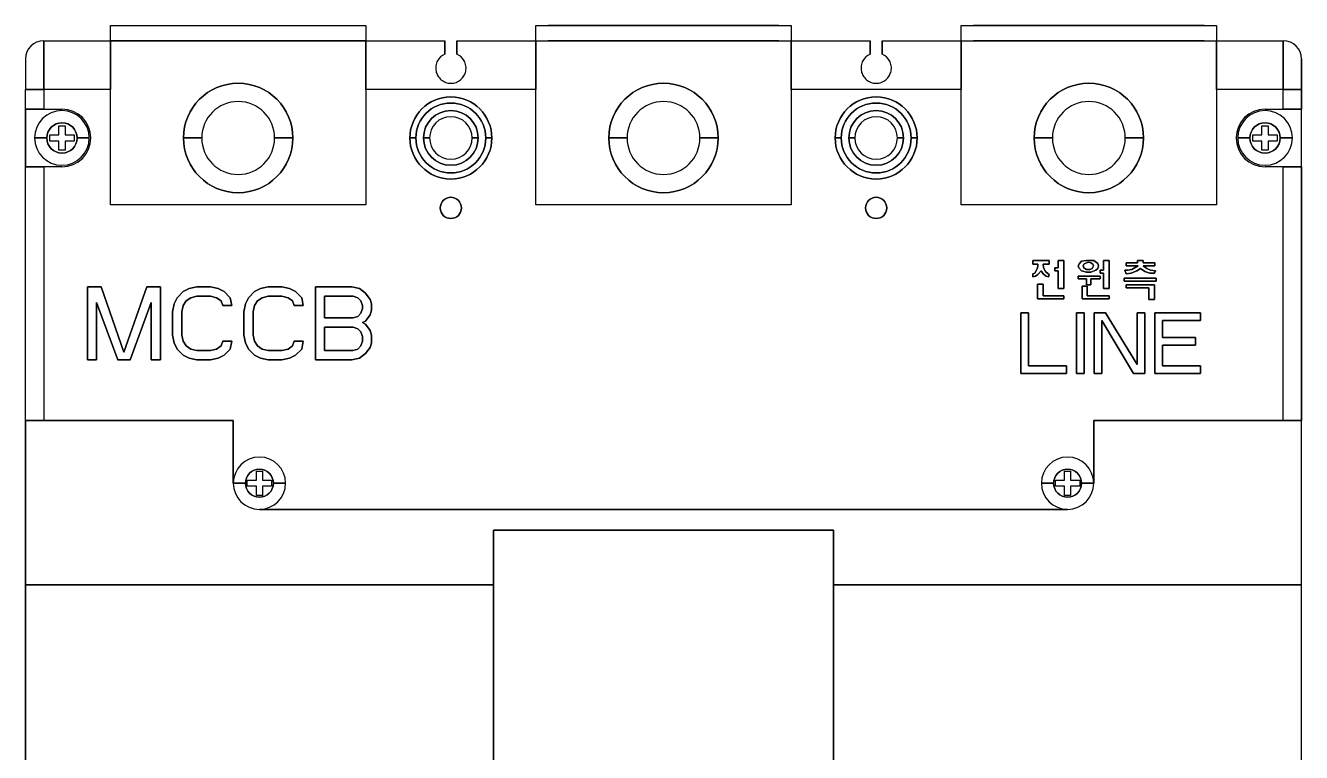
# Model space of a CAD drawing. Header units: inches. Extents: x 0 to 210, y 0 to 280.
# Drawn here: x 0 to 210, y 160.4 to 280 of the extents above; entities that cross this region are included whole.
import ezdxf

# ---------------------------------------------------------------- set-up
doc = ezdxf.new("R2010")
doc.units = ezdxf.units.IN

# ---------------------------------------------------------------- blocks, each defined once
blk = doc.blocks.new('ABS(N)803')
for p, q in [((145097.33, 41040.16), (145097.33, 41042.66)), ((145097.33, 41042.66), (145099.33, 41042.66)), ((145097.33, 41042.66), (145099.33, 41042.66)), ((145097.33, 41040.16), (145097.33, 41042.66)), ((145099.33, 41042.66), (145137.33, 41042.66)), ((145099.33, 41042.66), (145137.33, 41042.66)), ((145137.33, 41042.66), (145139.33, 41042.66)), ((145137.33, 41042.66), (145139.33, 41042.66)), ((145139.33, 41042.66), (145139.33, 41040.16)), ((145139.33, 41042.66), (145139.33, 41040.16)), ((145167.33, 41042.66), (145169.33, 41042.66)), ((145167.33, 41040.16), (145167.33, 41042.66)), ((145167.33, 41042.66), (145169.33, 41042.66)), ((145167.33, 41040.16), (145167.33, 41042.66)), ((145169.33, 41042.66), (145207.33, 41042.66)), ((145207.33, 41042.66), (145169.33, 41042.66)), ((145207.33, 41042.66), (145209.33, 41042.66)), ((145207.33, 41042.66), (145209.33, 41042.66)), ((145209.33, 41042.66), (145209.33, 41040.16)), ((145209.33, 41042.66), (145209.33, 41040.16)), ((145237.33, 41042.66), (145239.33, 41042.66)), ((145237.33, 41040.16), (145237.33, 41042.66)), ((145237.33, 41042.66), (145239.33, 41042.66)), ((145237.33, 41040.16), (145237.33, 41042.66)), ((145239.33, 41042.66), (145277.33, 41042.66)), ((145277.33, 41042.66), (145239.33, 41042.66)), ((145277.33, 41042.66), (145279.33, 41042.66)), ((145277.33, 41042.66), (145279.33, 41042.66)), ((145279.33, 41042.66), (145279.33, 41040.16)), ((145279.33, 41042.66), (145279.33, 41040.16)), ((145086.33, 41040.16), (145097.33, 41040.16)), ((145086.33, 41032.16), (145086.33, 41040.16)), ((145086.33, 41040.16), (145086.33, 41032.16)), ((145086.33, 41040.16), (145097.33, 41040.16)), ((145097.33, 41040.16), (145099.33, 41040.16)), ((145099.33, 41040.16), (145097.33, 41040.16)), ((145097.33, 41032.16), (145097.33, 41040.16)), ((145097.33, 41040.16), (145097.33, 41032.16)), ((145099.33, 41040.16), (145137.33, 41040.16)), ((145137.33, 41040.16), (145099.33, 41040.16)), ((145137.33, 41040.16), (145139.33, 41040.16)), ((145139.33, 41040.16), (145137.33, 41040.16)), ((145139.33, 41040.16), (145152.33, 41040.16)), ((145139.33, 41032.16), (145139.33, 41040.16)), ((145139.33, 41040.16), (145139.33, 41032.16)), ((145139.33, 41040.16), (145152.33, 41040.16)), ((145152.33, 41037.95), (145152.33, 41040.16)), ((145152.33, 41040.16), (145152.33, 41037.95)), ((145154.33, 41040.16), (145167.33, 41040.16)), ((145154.33, 41040.16), (145154.33, 41037.95)), ((145154.33, 41040.16), (145167.33, 41040.16)), ((145154.33, 41037.95), (145154.33, 41040.16)), ((145167.33, 41040.16), (145169.33, 41040.16)), ((145167.33, 41040.16), (145169.33, 41040.16)), ((145167.33, 41040.16), (145167.33, 41032.16)), ((145167.33, 41032.16), (145167.33, 41040.16)), ((145169.33, 41040.16), (145207.33, 41040.16)), ((145207.33, 41040.16), (145169.33, 41040.16)), ((145207.33, 41040.16), (145209.33, 41040.16)), ((145207.33, 41040.16), (145209.33, 41040.16)), ((145209.33, 41040.16), (145222.33, 41040.16)), ((145209.33, 41032.16), (145209.33, 41040.16)), ((145209.33, 41040.16), (145209.33, 41032.16)), ((145209.33, 41040.16), (145222.33, 41040.16)), ((145222.33, 41037.95), (145222.33, 41040.16)), ((145222.33, 41040.16), (145222.33, 41037.95)), ((145224.33, 41040.16), (145237.33, 41040.16)), ((145224.33, 41040.16), (145224.33, 41037.95)), ((145224.33, 41040.16), (145237.33, 41040.16)), ((145224.33, 41037.95), (145224.33, 41040.16)), ((145237.33, 41040.16), (145239.33, 41040.16)), ((145237.33, 41040.16), (145239.33, 41040.16)), ((145237.33, 41032.16), (145237.33, 41040.16)), ((145237.33, 41040.16), (145237.33, 41032.16)), ((145239.33, 41040.16), (145277.33, 41040.16)), ((145277.33, 41040.16), (145239.33, 41040.16)), ((145277.33, 41040.16), (145279.33, 41040.16)), ((145277.33, 41040.16), (145279.33, 41040.16)), ((145279.33, 41040.16), (145290.33, 41040.16)), ((145279.33, 41032.16), (145279.33, 41040.16)), ((145279.33, 41040.16), (145279.33, 41032.16)), ((145279.33, 41040.16), (145290.33, 41040.16)), ((145290.33, 41032.16), (145290.33, 41040.16)), ((145290.33, 41040.16), (145290.33, 41032.16)), ((145083.33, 41037.16), (145083.33, 41032.16)), ((145083.33, 41037.16), (145083.33, 41032.16)), ((145293.33, 41037.16), (145293.33, 41032.16)), ((145293.33, 41032.16), (145293.33, 41037.16)), ((145083.33, 41028.91), (145083.33, 41032.16)), ((145083.33, 41028.91), (145083.33, 41032.16)), ((145086.33, 41032.16), (145083.33, 41032.16)), ((145083.33, 41032.16), (145086.33, 41032.16)), ((145097.33, 41032.16), (145086.33, 41032.16)), ((145086.33, 41032.16), (145086.33, 41028.91)), ((145086.33, 41032.16), (145086.33, 41028.91)), ((145097.33, 41032.16), (145086.33, 41032.16)), ((145097.33, 41013.16), (145097.33, 41032.16)), ((145097.33, 41013.16), (145097.33, 41032.16)), ((145167.33, 41032.16), (145139.33, 41032.16)), ((145139.33, 41032.16), (145139.33, 41013.16)), ((145139.33, 41032.16), (145139.33, 41013.16)), ((145167.33, 41032.16), (145139.33, 41032.16)), ((145167.33, 41013.16), (145167.33, 41032.16)), ((145167.33, 41013.16), (145167.33, 41032.16)), ((145237.33, 41032.16), (145209.33, 41032.16)), ((145209.33, 41032.16), (145209.33, 41013.16)), ((145209.33, 41032.16), (145209.33, 41013.16)), ((145237.33, 41032.16), (145209.33, 41032.16)), ((145237.33, 41013.16), (145237.33, 41032.16)), ((145237.33, 41013.16), (145237.33, 41032.16)), ((145290.33, 41032.16), (145279.33, 41032.16)), ((145279.33, 41032.16), (145279.33, 41013.16)), ((145279.33, 41032.16), (145279.33, 41013.16)), ((145290.33, 41032.16), (145279.33, 41032.16)), ((145290.33, 41028.91), (145290.33, 41032.16)), ((145290.33, 41032.16), (145293.33, 41032.16)), ((145290.33, 41028.91), (145290.33, 41032.16)), ((145293.33, 41032.16), (145290.33, 41032.16)), ((145293.33, 41028.91), (145293.33, 41032.16)), ((145293.33, 41032.16), (145293.33, 41028.91)), ((145083.33, 41019.41), (145083.33, 41028.91)), ((145083.33, 41028.91), (145083.33, 41019.41)), ((145086.33, 41028.91), (145083.33, 41028.91)), ((145083.33, 41028.91), (145086.33, 41028.91)), ((145086.33, 41028.91), (145089.33, 41028.91)), ((145086.33, 41028.91), (145089.33, 41028.91)), ((145287.33, 41028.91), (145290.33, 41028.91)), ((145287.33, 41028.91), (145290.33, 41028.91)), ((145290.33, 41028.91), (145293.33, 41028.91)), ((145293.33, 41028.91), (145290.33, 41028.91)), ((145293.33, 41019.41), (145293.33, 41028.91)), ((145293.33, 41019.41), (145293.33, 41028.91)), ((145088.83, 41024.66), (145088.83, 41026.16)), ((145088.83, 41026.16), (145089.83, 41026.16)), ((145088.83, 41024.66), (145088.83, 41026.16)), ((145088.83, 41026.16), (145089.83, 41026.16)), ((145089.83, 41026.16), (145089.83, 41024.66)), ((145089.83, 41026.16), (145089.83, 41024.66)), ((145286.83, 41024.66), (145286.83, 41026.16)), ((145286.83, 41026.16), (145287.83, 41026.16)), ((145286.83, 41026.16), (145287.83, 41026.16)), ((145286.83, 41024.66), (145286.83, 41026.16)), ((145287.83, 41026.16), (145287.83, 41024.66)), ((145287.83, 41026.16), (145287.83, 41024.66)), ((145086.83, 41024.16), (145084.83, 41024.16)), ((145084.83, 41024.16), (145086.83, 41024.16)), ((145087.33, 41023.66), (145087.33, 41024.66)), ((145087.33, 41024.66), (145088.83, 41024.66)), ((145087.33, 41023.66), (145087.33, 41024.66)), ((145087.33, 41024.66), (145088.83, 41024.66)), ((145088.83, 41023.66), (145087.33, 41023.66)), ((145088.83, 41023.66), (145087.33, 41023.66)), ((145088.83, 41022.16), (145088.83, 41023.66)), ((145088.83, 41022.16), (145088.83, 41023.66)), ((145089.83, 41024.66), (145091.33, 41024.66)), ((145089.83, 41024.66), (145091.33, 41024.66)), ((145089.83, 41023.66), (145089.83, 41022.16)), ((145091.33, 41023.66), (145089.83, 41023.66)), ((145089.83, 41023.66), (145089.83, 41022.16)), ((145091.33, 41023.66), (145089.83, 41023.66)), ((145091.33, 41024.66), (145091.33, 41023.66)), ((145091.33, 41024.66), (145091.33, 41023.66)), ((145093.83, 41024.16), (145091.83, 41024.16)), ((145091.83, 41024.16), (145093.83, 41024.16)), ((145112.33, 41024.16), (145109.33, 41024.16)), ((145109.33, 41024.16), (145112.33, 41024.16)), ((145127.33, 41024.16), (145124.33, 41024.16)), ((145124.33, 41024.16), (145127.33, 41024.16)), ((145146.58, 41024.16), (145147.58, 41024.16)), ((145147.58, 41024.16), (145146.58, 41024.16)), ((145149.83, 41024.16), (145148.83, 41024.16)), ((145148.83, 41024.16), (145149.83, 41024.16)), ((145157.83, 41024.16), (145156.83, 41024.16)), ((145156.83, 41024.16), (145157.83, 41024.16)), ((145159.08, 41024.16), (145160.08, 41024.16)), ((145160.08, 41024.16), (145159.08, 41024.16)), ((145182.33, 41024.16), (145179.33, 41024.16)), ((145179.33, 41024.16), (145182.33, 41024.16)), ((145197.33, 41024.16), (145194.33, 41024.16)), ((145194.33, 41024.16), (145197.33, 41024.16)), ((145216.58, 41024.16), (145217.58, 41024.16)), ((145217.58, 41024.16), (145216.58, 41024.16)), ((145218.83, 41024.16), (145219.83, 41024.16)), ((145219.83, 41024.16), (145218.83, 41024.16)), ((145226.83, 41024.16), (145227.83, 41024.16)), ((145227.83, 41024.16), (145226.83, 41024.16)), ((145229.08, 41024.16), (145230.08, 41024.16)), ((145230.08, 41024.16), (145229.08, 41024.16)), ((145252.33, 41024.16), (145249.33, 41024.16)), ((145249.33, 41024.16), (145252.33, 41024.16)), ((145267.33, 41024.16), (145264.33, 41024.16)), ((145264.33, 41024.16), (145267.33, 41024.16)), ((145282.83, 41024.16), (145284.83, 41024.16)), ((145284.83, 41024.16), (145282.83, 41024.16)), ((145285.33, 41023.66), (145285.33, 41024.66)), ((145285.33, 41024.66), (145286.83, 41024.66)), ((145285.33, 41024.66), (145286.83, 41024.66)), ((145285.33, 41023.66), (145285.33, 41024.66)), ((145286.83, 41023.66), (145285.33, 41023.66)), ((145286.83, 41023.66), (145285.33, 41023.66)), ((145286.83, 41022.16), (145286.83, 41023.66)), ((145286.83, 41022.16), (145286.83, 41023.66)), ((145287.83, 41024.66), (145289.33, 41024.66)), ((145287.83, 41024.66), (145289.33, 41024.66)), ((145287.83, 41023.66), (145287.83, 41022.16)), ((145287.83, 41023.66), (145287.83, 41022.16)), ((145289.33, 41023.66), (145287.83, 41023.66)), ((145289.33, 41023.66), (145287.83, 41023.66)), ((145289.33, 41024.66), (145289.33, 41023.66)), ((145289.33, 41024.66), (145289.33, 41023.66)), ((145289.83, 41024.16), (145291.83, 41024.16)), ((145291.83, 41024.16), (145289.83, 41024.16)), ((145089.83, 41022.16), (145088.83, 41022.16)), ((145089.83, 41022.16), (145088.83, 41022.16)), ((145287.83, 41022.16), (145286.83, 41022.16)), ((145287.83, 41022.16), (145286.83, 41022.16)), ((145083.33, 40977.66), (145083.33, 41019.41)), ((145086.33, 41019.41), (145083.33, 41019.41)), ((145083.33, 40977.66), (145083.33, 41019.41)), ((145083.33, 41019.41), (145086.33, 41019.41)), ((145089.33, 41019.41), (145086.33, 41019.41)), ((145086.33, 41019.41), (145086.33, 40977.66)), ((145086.33, 41019.41), (145086.33, 40977.66)), ((145089.33, 41019.41), (145086.33, 41019.41)), ((145290.33, 41019.41), (145287.33, 41019.41)), ((145290.33, 41019.41), (145287.33, 41019.41)), ((145290.33, 40977.66), (145290.33, 41019.41)), ((145290.33, 41019.41), (145293.33, 41019.41)), ((145290.33, 40977.66), (145290.33, 41019.41)), ((145293.33, 41019.41), (145290.33, 41019.41)), ((145293.33, 40977.66), (145293.33, 41019.41)), ((145293.33, 41019.41), (145293.33, 40977.66)), ((145139.33, 41013.16), (145097.33, 41013.16)), ((145139.33, 41013.16), (145097.33, 41013.16)), ((145209.33, 41013.16), (145167.33, 41013.16)), ((145209.33, 41013.16), (145167.33, 41013.16)), ((145279.33, 41013.16), (145237.33, 41013.16)), ((145279.33, 41013.16), (145237.33, 41013.16)), ((145249.13, 41004), (145249.13, 41003.39)), ((145251.83, 41004), (145249.13, 41004)), ((145249.13, 41003.39), (145249.13, 41004)), ((145249.13, 41004), (145251.83, 41004)), ((145249.13, 41003.39), (145249.96, 41003.39)), ((145249.96, 41003.39), (145249.13, 41003.39)), ((145249.86, 41002.79), (145249.65, 41002.3)), ((145249.65, 41002.3), (145249.86, 41002.79)), ((145249.96, 41003.15), (145249.86, 41002.79)), ((145249.86, 41002.79), (145249.96, 41003.15)), ((145249.96, 41003.39), (145249.96, 41003.15)), ((145249.96, 41003.15), (145249.96, 41003.39)), ((145250.89, 41002.79), (145250.79, 41003.39)), ((145250.79, 41003.39), (145251.83, 41003.39)), ((145251.83, 41003.39), (145250.79, 41003.39)), ((145250.79, 41003.39), (145250.89, 41002.79)), ((145251.21, 41002.18), (145250.89, 41002.79)), ((145250.89, 41002.79), (145251.21, 41002.18)), ((145251.83, 41003.39), (145251.83, 41004)), ((145251.83, 41004), (145251.83, 41003.39)), ((145252.76, 41002.79), (145252.76, 41002.3)), ((145253.28, 41002.79), (145252.76, 41002.79)), ((145252.76, 41002.3), (145252.76, 41002.79)), ((145252.76, 41002.79), (145253.28, 41002.79)), ((145254.21, 41004), (145253.28, 41004)), ((145253.28, 41004), (145253.28, 41002.79)), ((145253.28, 41002.79), (145253.28, 41004)), ((145253.28, 41004), (145254.21, 41004)), ((145254.21, 40999.39), (145254.21, 41004)), ((145254.21, 41004), (145254.21, 40999.39)), ((145256.8, 41003.51), (145256.59, 41003.15)), ((145256.59, 41003.15), (145256.8, 41003.51)), ((145256.59, 41003.15), (145256.69, 41002.79)), ((145256.69, 41002.79), (145256.59, 41003.15)), ((145256.69, 41002.79), (145257.11, 41002.3)), ((145257.11, 41002.3), (145256.69, 41002.79)), ((145257.11, 41003.88), (145256.8, 41003.51)), ((145256.8, 41003.51), (145257.11, 41003.88)), ((145257.94, 41004), (145257.11, 41003.88)), ((145257.11, 41003.88), (145257.94, 41004)), ((145257.42, 41003.15), (145257.52, 41003.39)), ((145257.52, 41003.39), (145257.42, 41003.15)), ((145257.52, 41002.79), (145257.42, 41003.15)), ((145257.42, 41003.15), (145257.52, 41002.79)), ((145257.52, 41003.39), (145257.94, 41003.63)), ((145257.94, 41003.63), (145257.52, 41003.39)), ((145257.94, 41002.54), (145257.52, 41002.79)), ((145257.52, 41002.79), (145257.94, 41002.54)), ((145259.18, 41004), (145257.94, 41004)), ((145257.94, 41004), (145259.18, 41004)), ((145257.94, 41003.63), (145258.25, 41003.75)), ((145258.25, 41003.75), (145257.94, 41003.63)), ((145258.56, 41002.54), (145257.94, 41002.54)), ((145257.94, 41002.54), (145258.56, 41002.54)), ((145258.25, 41003.75), (145258.66, 41003.63)), ((145258.66, 41003.63), (145258.25, 41003.75)), ((145258.87, 41002.66), (145258.56, 41002.54)), ((145258.56, 41002.54), (145258.87, 41002.66)), ((145258.66, 41003.63), (145258.97, 41003.39)), ((145258.97, 41003.39), (145258.66, 41003.63)), ((145259.08, 41003.15), (145258.87, 41002.66)), ((145258.87, 41002.66), (145259.08, 41003.15)), ((145258.97, 41003.39), (145259.08, 41003.15)), ((145259.08, 41003.15), (145258.97, 41003.39)), ((145259.8, 41003.51), (145259.18, 41004)), ((145259.18, 41004), (145259.8, 41003.51)), ((145259.49, 41002.42), (145259.8, 41002.66)), ((145259.8, 41002.66), (145259.49, 41002.42)), ((145259.9, 41003.15), (145259.8, 41003.51)), ((145259.8, 41003.51), (145259.9, 41003.15)), ((145259.8, 41002.66), (145259.9, 41003.15)), ((145259.9, 41003.15), (145259.8, 41002.66)), ((145261.66, 41004), (145260.73, 41004)), ((145260.73, 41004), (145260.73, 41002.42)), ((145260.73, 41002.42), (145260.73, 41004)), ((145260.73, 41004), (145261.66, 41004)), ((145261.66, 40999.39), (145261.66, 41004)), ((145261.66, 41004), (145261.66, 40999.39)), ((145264.46, 41003.63), (145264.46, 41003.15)), ((145266.32, 41003.63), (145264.46, 41003.63)), ((145264.46, 41003.15), (145264.46, 41003.63)), ((145264.46, 41003.63), (145266.32, 41003.63)), ((145264.46, 41003.15), (145266.43, 41003.15)), ((145266.43, 41003.15), (145264.46, 41003.15)), ((145265.39, 41002.54), (145264.77, 41002.42)), ((145264.77, 41002.42), (145265.39, 41002.54)), ((145266.43, 41003.15), (145265.39, 41002.54)), ((145265.39, 41002.54), (145266.43, 41003.15)), ((145266.22, 41002.3), (145266.84, 41002.66)), ((145266.84, 41002.66), (145266.22, 41002.3)), ((145267.26, 41004), (145266.32, 41004)), ((145266.32, 41004), (145266.32, 41003.63)), ((145266.32, 41003.63), (145266.32, 41004)), ((145266.32, 41004), (145267.26, 41004)), ((145266.84, 41002.66), (145267.57, 41002.18)), ((145267.57, 41002.18), (145266.84, 41002.66)), ((145267.26, 41003.63), (145267.26, 41004)), ((145267.26, 41004), (145267.26, 41003.63)), ((145269.22, 41003.63), (145267.26, 41003.63)), ((145267.26, 41003.63), (145269.22, 41003.63)), ((145267.88, 41002.66), (145267.26, 41003.15)), ((145267.26, 41003.15), (145269.22, 41003.15)), ((145269.22, 41003.15), (145267.26, 41003.15)), ((145267.26, 41003.15), (145267.88, 41002.66)), ((145268.5, 41002.42), (145267.88, 41002.66)), ((145267.88, 41002.66), (145268.5, 41002.42)), ((145269.22, 41003.15), (145269.22, 41003.63)), ((145269.22, 41003.63), (145269.22, 41003.15)), ((145249.45, 41001.94), (145249.13, 41001.82)), ((145249.13, 41001.82), (145249.45, 41001.94)), ((145249.13, 41001.82), (145249.13, 41001.33)), ((145249.13, 41001.33), (145249.13, 41001.82)), ((145249.13, 41001.33), (145249.55, 41001.45)), ((145249.55, 41001.45), (145249.13, 41001.33)), ((145249.65, 41002.3), (145249.45, 41001.94)), ((145249.45, 41001.94), (145249.65, 41002.3)), ((145249.55, 41001.45), (145249.96, 41001.7)), ((145249.96, 41001.7), (145249.55, 41001.45)), ((145249.96, 41001.7), (145250.48, 41002.3)), ((145250.48, 41002.3), (145249.96, 41001.7)), ((145250.48, 41002.3), (145250.79, 41001.82)), ((145250.79, 41001.82), (145250.48, 41002.3)), ((145250.79, 41001.82), (145251.31, 41001.45)), ((145251.31, 41001.45), (145250.79, 41001.82)), ((145251.62, 41001.82), (145251.21, 41002.18)), ((145251.21, 41002.18), (145251.62, 41001.82)), ((145251.31, 41001.45), (145251.72, 41001.33)), ((145251.72, 41001.33), (145251.31, 41001.45)), ((145251.83, 41001.7), (145251.62, 41001.82)), ((145251.62, 41001.82), (145251.83, 41001.7)), ((145251.72, 41001.33), (145251.83, 41001.7)), ((145251.83, 41001.7), (145251.72, 41001.33)), ((145252.76, 41002.3), (145253.28, 41002.3)), ((145253.28, 41002.3), (145252.76, 41002.3)), ((145253.28, 41002.3), (145253.28, 40999.39)), ((145253.28, 40999.39), (145253.28, 41002.3)), ((145256.59, 41001.45), (145256.59, 41000.97)), ((145260.21, 41001.45), (145256.59, 41001.45)), ((145256.59, 41000.97), (145256.59, 41001.45)), ((145256.59, 41001.45), (145260.21, 41001.45)), ((145256.59, 41000.97), (145257.94, 41000.97)), ((145257.94, 41000.97), (145256.59, 41000.97)), ((145257.11, 41002.3), (145257.94, 41002.06)), ((145257.94, 41002.06), (145257.11, 41002.3)), ((145257.94, 41002.06), (145258.66, 41002.06)), ((145258.66, 41002.06), (145257.94, 41002.06)), ((145257.94, 41000.97), (145257.94, 41000)), ((145257.94, 41000), (145257.94, 41000.97)), ((145258.66, 41002.06), (145259.49, 41002.42)), ((145259.49, 41002.42), (145258.66, 41002.06)), ((145258.66, 41000), (145258.66, 41000.97)), ((145258.66, 41000.97), (145260.21, 41000.97)), ((145260.21, 41000.97), (145258.66, 41000.97)), ((145258.66, 41000.97), (145258.66, 41000)), ((145260.21, 41002.42), (145260.21, 41001.94)), ((145260.73, 41002.42), (145260.21, 41002.42)), ((145260.21, 41001.94), (145260.21, 41002.42)), ((145260.21, 41002.42), (145260.73, 41002.42)), ((145260.21, 41001.94), (145260.73, 41001.94)), ((145260.73, 41001.94), (145260.21, 41001.94)), ((145260.21, 41000.97), (145260.21, 41001.45)), ((145260.21, 41001.45), (145260.21, 41000.97)), ((145260.73, 41001.94), (145260.73, 40999.39)), ((145260.73, 40999.39), (145260.73, 41001.94)), ((145264.15, 41001.09), (145264.15, 41000.61)), ((145269.43, 41001.09), (145264.15, 41001.09)), ((145264.15, 41000.61), (145264.15, 41001.09)), ((145264.15, 41001.09), (145269.43, 41001.09)), ((145264.15, 41000.61), (145269.43, 41000.61)), ((145269.43, 41000.61), (145264.15, 41000.61)), ((145264.77, 41002.42), (145264.25, 41002.42)), ((145264.25, 41002.42), (145264.46, 41001.82)), ((145264.46, 41001.82), (145264.25, 41002.42)), ((145264.25, 41002.42), (145264.77, 41002.42)), ((145264.46, 41001.82), (145265.29, 41001.94)), ((145265.29, 41001.94), (145264.46, 41001.82)), ((145265.29, 41001.94), (145266.22, 41002.3)), ((145266.22, 41002.3), (145265.29, 41001.94)), ((145267.57, 41002.18), (145268.39, 41001.94)), ((145268.39, 41001.94), (145267.57, 41002.18)), ((145268.39, 41001.94), (145269.12, 41001.94)), ((145269.12, 41001.94), (145268.39, 41001.94)), ((145269.33, 41002.3), (145268.5, 41002.42)), ((145268.5, 41002.42), (145269.33, 41002.3)), ((145269.12, 41001.94), (145269.33, 41002.3)), ((145269.33, 41002.3), (145269.12, 41001.94)), ((145269.43, 41000.61), (145269.43, 41001.09)), ((145269.43, 41001.09), (145269.43, 41000.61)), ((145095.78, 40999.66), (145093.53, 40999.66)), ((145093.53, 40999.66), (145093.53, 40987.66)), ((145093.53, 40987.66), (145093.53, 40999.66)), ((145093.53, 40999.66), (145095.78, 40999.66)), ((145099.53, 40988.93), (145095.78, 40999.66)), ((145095.78, 40999.66), (145099.53, 40988.93)), ((145103.28, 40999.66), (145099.53, 40988.93)), ((145099.53, 40988.93), (145103.28, 40999.66)), ((145105.53, 40999.66), (145103.28, 40999.66)), ((145103.28, 40999.66), (145105.53, 40999.66)), ((145105.53, 40987.66), (145105.53, 40999.66)), ((145105.53, 40999.66), (145105.53, 40987.66)), ((145109.28, 40998.89), (145108.28, 40997.87)), ((145108.28, 40997.87), (145109.28, 40998.89)), ((145110.28, 40999.4), (145109.28, 40998.89)), ((145109.28, 40998.89), (145110.28, 40999.4)), ((145111.53, 40999.66), (145110.28, 40999.4)), ((145110.28, 40999.4), (145111.53, 40999.66)), ((145113.78, 40999.66), (145111.53, 40999.66)), ((145111.53, 40999.66), (145113.78, 40999.66)), ((145115.03, 40999.4), (145113.78, 40999.66)), ((145113.78, 40999.66), (145115.03, 40999.4)), ((145116.03, 40998.89), (145115.03, 40999.4)), ((145115.03, 40999.4), (145116.03, 40998.89)), ((145117.03, 40997.87), (145116.03, 40998.89)), ((145116.03, 40998.89), (145117.03, 40997.87)), ((145121.03, 40998.89), (145120.03, 40997.87)), ((145120.03, 40997.87), (145121.03, 40998.89)), ((145122.03, 40999.4), (145121.03, 40998.89)), ((145121.03, 40998.89), (145122.03, 40999.4)), ((145123.28, 40999.66), (145122.03, 40999.4)), ((145122.03, 40999.4), (145123.28, 40999.66)), ((145125.53, 40999.66), (145123.28, 40999.66)), ((145123.28, 40999.66), (145125.53, 40999.66)), ((145126.78, 40999.4), (145125.53, 40999.66)), ((145125.53, 40999.66), (145126.78, 40999.4)), ((145127.78, 40998.89), (145126.78, 40999.4)), ((145126.78, 40999.4), (145127.78, 40998.89)), ((145128.78, 40997.87), (145127.78, 40998.89)), ((145127.78, 40998.89), (145128.78, 40997.87)), ((145137.03, 40999.66), (145131.03, 40999.66)), ((145131.03, 40999.66), (145131.03, 40987.66)), ((145131.03, 40987.66), (145131.03, 40999.66)), ((145131.03, 40999.66), (145137.03, 40999.66)), ((145138.28, 40999.4), (145137.03, 40999.66)), ((145137.03, 40999.66), (145138.28, 40999.4)), ((145139.28, 40998.64), (145138.28, 40999.4)), ((145138.28, 40999.4), (145139.28, 40998.64)), ((145140.03, 40997.61), (145139.28, 40998.64)), ((145139.28, 40998.64), (145140.03, 40997.61)), ((145249.86, 41000.12), (145249.86, 40997.7)), ((145250.79, 41000.12), (145249.86, 41000.12)), ((145249.86, 40997.7), (145249.86, 41000.12)), ((145249.86, 41000.12), (145250.79, 41000.12)), ((145250.79, 40998.18), (145250.79, 41000.12)), ((145250.79, 41000.12), (145250.79, 40998.18)), ((145253.28, 40999.39), (145254.21, 40999.39)), ((145254.21, 40999.39), (145253.28, 40999.39)), ((145257.21, 40999.76), (145257.21, 40997.7)), ((145258.04, 40999.76), (145257.21, 40999.76)), ((145257.21, 40997.7), (145257.21, 40999.76)), ((145257.21, 40999.76), (145258.04, 40999.76)), ((145257.94, 41000), (145258.66, 41000)), ((145258.66, 41000), (145257.94, 41000)), ((145258.04, 40998.18), (145258.04, 40999.76)), ((145258.04, 40999.76), (145258.04, 40998.18)), ((145260.73, 40999.39), (145261.66, 40999.39)), ((145261.66, 40999.39), (145260.73, 40999.39)), ((145264.46, 41000), (145264.46, 40999.52)), ((145269.12, 41000), (145264.46, 41000)), ((145264.46, 40999.52), (145264.46, 41000)), ((145264.46, 41000), (145269.12, 41000)), ((145264.46, 40999.52), (145268.19, 40999.52)), ((145268.19, 40999.52), (145264.46, 40999.52)), ((145268.19, 40999.52), (145268.19, 40997.58)), ((145268.19, 40997.58), (145268.19, 40999.52)), ((145269.12, 40997.58), (145269.12, 41000)), ((145269.12, 41000), (145269.12, 40997.58)), ((145095.03, 40987.66), (145095.03, 40997.1)), ((145095.03, 40997.1), (145098.53, 40987.66)), ((145098.53, 40987.66), (145095.03, 40997.1)), ((145095.03, 40997.1), (145095.03, 40987.66)), ((145100.53, 40987.66), (145104.03, 40997.1)), ((145104.03, 40997.1), (145100.53, 40987.66)), ((145104.03, 40997.1), (145104.03, 40987.66)), ((145104.03, 40987.66), (145104.03, 40997.1)), ((145107.78, 40996.85), (145107.53, 40995.57)), ((145107.53, 40995.57), (145107.78, 40996.85)), ((145108.28, 40997.87), (145107.78, 40996.85)), ((145107.78, 40996.85), (145108.28, 40997.87)), ((145109.03, 40995.57), (145109.28, 40996.59)), ((145109.28, 40996.59), (145109.03, 40995.57)), ((145109.28, 40996.59), (145109.78, 40997.36)), ((145109.78, 40997.36), (145109.28, 40996.59)), ((145109.78, 40997.36), (145110.53, 40997.87)), ((145110.53, 40997.87), (145109.78, 40997.36)), ((145110.53, 40997.87), (145111.53, 40998.13)), ((145111.53, 40998.13), (145110.53, 40997.87)), ((145111.53, 40998.13), (145113.78, 40998.13)), ((145113.78, 40998.13), (145111.53, 40998.13)), ((145113.78, 40998.13), (145114.78, 40997.87)), ((145114.78, 40997.87), (145113.78, 40998.13)), ((145114.78, 40997.87), (145115.53, 40997.36)), ((145115.53, 40997.36), (145114.78, 40997.87)), ((145115.53, 40997.36), (145115.78, 40996.59)), ((145115.78, 40996.59), (145115.53, 40997.36)), ((145115.78, 40996.59), (145117.28, 40996.59)), ((145117.28, 40996.59), (145115.78, 40996.59)), ((145117.28, 40996.59), (145117.03, 40997.87)), ((145117.03, 40997.87), (145117.28, 40996.59)), ((145119.53, 40996.85), (145119.28, 40995.57)), ((145119.28, 40995.57), (145119.53, 40996.85)), ((145120.03, 40997.87), (145119.53, 40996.85)), ((145119.53, 40996.85), (145120.03, 40997.87)), ((145120.78, 40995.57), (145121.03, 40996.59)), ((145121.03, 40996.59), (145120.78, 40995.57)), ((145121.03, 40996.59), (145121.53, 40997.36)), ((145121.53, 40997.36), (145121.03, 40996.59)), ((145121.53, 40997.36), (145122.28, 40997.87)), ((145122.28, 40997.87), (145121.53, 40997.36)), ((145122.28, 40997.87), (145123.28, 40998.13)), ((145123.28, 40998.13), (145122.28, 40997.87)), ((145123.28, 40998.13), (145125.53, 40998.13)), ((145125.53, 40998.13), (145123.28, 40998.13)), ((145125.53, 40998.13), (145126.53, 40997.87)), ((145126.53, 40997.87), (145125.53, 40998.13)), ((145126.53, 40997.87), (145127.28, 40997.36)), ((145127.28, 40997.36), (145126.53, 40997.87)), ((145127.28, 40997.36), (145127.53, 40996.59)), ((145127.53, 40996.59), (145127.28, 40997.36)), ((145127.53, 40996.59), (145129.03, 40996.59)), ((145129.03, 40996.59), (145127.53, 40996.59)), ((145129.03, 40996.59), (145128.78, 40997.87)), ((145128.78, 40997.87), (145129.03, 40996.59)), ((145132.53, 40998.13), (145137.28, 40998.13)), ((145132.53, 40994.55), (145132.53, 40998.13)), ((145137.28, 40998.13), (145132.53, 40998.13)), ((145132.53, 40998.13), (145132.53, 40994.55)), ((145137.28, 40998.13), (145138.03, 40997.87)), ((145138.03, 40997.87), (145137.28, 40998.13)), ((145138.03, 40997.87), (145138.53, 40997.36)), ((145138.53, 40997.36), (145138.03, 40997.87)), ((145138.53, 40997.36), (145138.78, 40996.59)), ((145138.78, 40996.59), (145138.53, 40997.36)), ((145138.78, 40996.59), (145138.78, 40996.08)), ((145138.78, 40996.08), (145138.78, 40996.59)), ((145140.28, 40996.85), (145140.03, 40997.61)), ((145140.03, 40997.61), (145140.28, 40996.85)), ((145140.28, 40995.83), (145140.28, 40996.85)), ((145140.28, 40996.85), (145140.28, 40995.83)), ((145249.86, 40997.7), (145254.21, 40997.7)), ((145254.21, 40997.7), (145249.86, 40997.7)), ((145254.21, 40998.18), (145250.79, 40998.18)), ((145250.79, 40998.18), (145254.21, 40998.18)), ((145254.21, 40997.7), (145254.21, 40998.18)), ((145254.21, 40998.18), (145254.21, 40997.7)), ((145257.21, 40997.7), (145261.66, 40997.7)), ((145261.66, 40997.7), (145257.21, 40997.7)), ((145261.66, 40998.18), (145258.04, 40998.18)), ((145258.04, 40998.18), (145261.66, 40998.18)), ((145261.66, 40997.7), (145261.66, 40998.18)), ((145261.66, 40998.18), (145261.66, 40997.7)), ((145268.19, 40997.58), (145269.12, 40997.58)), ((145269.12, 40997.58), (145268.19, 40997.58)), ((145107.53, 40995.57), (145107.53, 40991.74)), ((145107.53, 40991.74), (145107.53, 40995.57)), ((145109.03, 40991.74), (145109.03, 40995.57)), ((145109.03, 40995.57), (145109.03, 40991.74)), ((145119.28, 40995.57), (145119.28, 40991.74)), ((145119.28, 40991.74), (145119.28, 40995.57)), ((145120.78, 40991.74), (145120.78, 40995.57)), ((145120.78, 40995.57), (145120.78, 40991.74)), ((145137.28, 40994.55), (145132.53, 40994.55)), ((145132.53, 40994.55), (145137.28, 40994.55)), ((145138.03, 40994.81), (145137.28, 40994.55)), ((145137.28, 40994.55), (145138.03, 40994.81)), ((145138.53, 40995.32), (145138.03, 40994.81)), ((145138.03, 40994.81), (145138.53, 40995.32)), ((145138.78, 40996.08), (145138.53, 40995.32)), ((145138.53, 40995.32), (145138.78, 40996.08)), ((145139.28, 40994.04), (145140.03, 40995.06)), ((145140.03, 40995.06), (145139.28, 40994.04)), ((145140.03, 40995.06), (145140.28, 40995.83)), ((145140.28, 40995.83), (145140.03, 40995.06)), ((145247.13, 40995.41), (145247.13, 40985.41)), ((145248.38, 40995.41), (145247.13, 40995.41)), ((145247.13, 40985.41), (145247.13, 40995.41)), ((145247.13, 40995.41), (145248.38, 40995.41)), ((145248.38, 40986.68), (145248.38, 40995.41)), ((145248.38, 40995.41), (145248.38, 40986.68)), ((145257.55, 40995.41), (145256.3, 40995.41)), ((145256.3, 40995.41), (145256.3, 40985.41)), ((145256.3, 40985.41), (145256.3, 40995.41)), ((145256.3, 40995.41), (145257.55, 40995.41)), ((145257.55, 40985.41), (145257.55, 40995.41)), ((145257.55, 40995.41), (145257.55, 40985.41)), ((145261.09, 40995.41), (145259.22, 40995.41)), ((145259.22, 40995.41), (145259.22, 40985.41)), ((145259.22, 40985.41), (145259.22, 40995.41)), ((145259.22, 40995.41), (145261.09, 40995.41)), ((145260.47, 40985.41), (145260.47, 40994.13)), ((145260.47, 40994.13), (145265.68, 40985.41)), ((145260.47, 40994.13), (145260.47, 40985.41)), ((145265.68, 40985.41), (145260.47, 40994.13)), ((145266.3, 40986.9), (145261.09, 40995.41)), ((145261.09, 40995.41), (145266.3, 40986.9)), ((145267.55, 40995.41), (145266.3, 40995.41)), ((145266.3, 40995.41), (145266.3, 40986.9)), ((145266.3, 40986.9), (145266.3, 40995.41)), ((145266.3, 40995.41), (145267.55, 40995.41)), ((145267.55, 40985.41), (145267.55, 40995.41)), ((145267.55, 40995.41), (145267.55, 40985.41)), ((145276.72, 40995.41), (145269.22, 40995.41)), ((145269.22, 40995.41), (145269.22, 40985.41)), ((145269.22, 40985.41), (145269.22, 40995.41)), ((145269.22, 40995.41), (145276.72, 40995.41)), ((145270.47, 40991.36), (145270.47, 40994.13)), ((145270.47, 40994.13), (145276.72, 40994.13)), ((145276.72, 40994.13), (145270.47, 40994.13)), ((145270.47, 40994.13), (145270.47, 40991.36)), ((145276.72, 40994.13), (145276.72, 40995.41)), ((145276.72, 40995.41), (145276.72, 40994.13)), ((145132.53, 40989.19), (145132.53, 40993.02)), ((145132.53, 40993.02), (145137.28, 40993.02)), ((145137.28, 40993.02), (145132.53, 40993.02)), ((145132.53, 40993.02), (145132.53, 40989.19)), ((145137.28, 40993.02), (145138.03, 40992.76)), ((145138.03, 40992.76), (145137.28, 40993.02)), ((145138.03, 40992.76), (145138.53, 40992.25)), ((145138.53, 40992.25), (145138.03, 40992.76)), ((145138.53, 40992.25), (145138.78, 40991.49)), ((145138.78, 40991.49), (145138.53, 40992.25)), ((145138.78, 40993.78), (145139.28, 40994.04)), ((145139.28, 40994.04), (145138.78, 40993.78)), ((145139.28, 40993.53), (145138.78, 40993.78)), ((145138.78, 40993.78), (145139.28, 40993.53)), ((145140.03, 40992.51), (145139.28, 40993.53)), ((145139.28, 40993.53), (145140.03, 40992.51)), ((145140.28, 40991.74), (145140.03, 40992.51)), ((145140.03, 40992.51), (145140.28, 40991.74)), ((145107.53, 40991.74), (145107.78, 40990.47)), ((145107.78, 40990.47), (145107.53, 40991.74)), ((145107.78, 40990.47), (145108.28, 40989.44)), ((145108.28, 40989.44), (145107.78, 40990.47)), ((145109.28, 40990.72), (145109.03, 40991.74)), ((145109.03, 40991.74), (145109.28, 40990.72)), ((145109.78, 40989.96), (145109.28, 40990.72)), ((145109.28, 40990.72), (145109.78, 40989.96)), ((145110.53, 40989.44), (145109.78, 40989.96)), ((145109.78, 40989.96), (145110.53, 40989.44)), ((145115.53, 40989.96), (145114.78, 40989.44)), ((145114.78, 40989.44), (145115.53, 40989.96)), ((145115.78, 40990.72), (145115.53, 40989.96)), ((145115.53, 40989.96), (145115.78, 40990.72)), ((145117.28, 40990.72), (145115.78, 40990.72)), ((145115.78, 40990.72), (145117.28, 40990.72)), ((145117.03, 40989.44), (145117.28, 40990.72)), ((145117.28, 40990.72), (145117.03, 40989.44)), ((145119.28, 40991.74), (145119.53, 40990.47)), ((145119.53, 40990.47), (145119.28, 40991.74)), ((145119.53, 40990.47), (145120.03, 40989.44)), ((145120.03, 40989.44), (145119.53, 40990.47)), ((145121.03, 40990.72), (145120.78, 40991.74)), ((145120.78, 40991.74), (145121.03, 40990.72)), ((145121.53, 40989.96), (145121.03, 40990.72)), ((145121.03, 40990.72), (145121.53, 40989.96)), ((145122.28, 40989.44), (145121.53, 40989.96)), ((145121.53, 40989.96), (145122.28, 40989.44)), ((145127.28, 40989.96), (145126.53, 40989.44)), ((145126.53, 40989.44), (145127.28, 40989.96)), ((145127.53, 40990.72), (145127.28, 40989.96)), ((145127.28, 40989.96), (145127.53, 40990.72)), ((145129.03, 40990.72), (145127.53, 40990.72)), ((145127.53, 40990.72), (145129.03, 40990.72)), ((145128.78, 40989.44), (145129.03, 40990.72)), ((145129.03, 40990.72), (145128.78, 40989.44)), ((145138.53, 40989.96), (145138.03, 40989.44)), ((145138.03, 40989.44), (145138.53, 40989.96)), ((145138.78, 40990.72), (145138.53, 40989.96)), ((145138.53, 40989.96), (145138.78, 40990.72)), ((145138.78, 40991.49), (145138.78, 40990.72)), ((145138.78, 40990.72), (145138.78, 40991.49)), ((145140.03, 40989.7), (145140.28, 40990.47)), ((145140.28, 40990.47), (145140.03, 40989.7)), ((145140.28, 40990.47), (145140.28, 40991.74)), ((145140.28, 40991.74), (145140.28, 40990.47)), ((145275.88, 40991.36), (145270.47, 40991.36)), ((145270.47, 40991.36), (145275.88, 40991.36)), ((145270.47, 40986.68), (145270.47, 40990.09)), ((145270.47, 40990.09), (145275.88, 40990.09)), ((145275.88, 40990.09), (145270.47, 40990.09)), ((145270.47, 40990.09), (145270.47, 40986.68)), ((145275.88, 40990.09), (145275.88, 40991.36)), ((145275.88, 40991.36), (145275.88, 40990.09)), ((145108.28, 40989.44), (145109.28, 40988.42)), ((145109.28, 40988.42), (145108.28, 40989.44)), ((145109.28, 40988.42), (145110.28, 40987.91)), ((145110.28, 40987.91), (145109.28, 40988.42)), ((145110.28, 40987.91), (145111.53, 40987.66)), ((145111.53, 40987.66), (145110.28, 40987.91)), ((145111.53, 40989.19), (145110.53, 40989.44)), ((145110.53, 40989.44), (145111.53, 40989.19)), ((145113.78, 40989.19), (145111.53, 40989.19)), ((145111.53, 40989.19), (145113.78, 40989.19)), ((145114.78, 40989.44), (145113.78, 40989.19)), ((145113.78, 40989.19), (145114.78, 40989.44)), ((145113.78, 40987.66), (145115.03, 40987.91)), ((145115.03, 40987.91), (145113.78, 40987.66)), ((145115.03, 40987.91), (145116.03, 40988.42)), ((145116.03, 40988.42), (145115.03, 40987.91)), ((145116.03, 40988.42), (145117.03, 40989.44)), ((145117.03, 40989.44), (145116.03, 40988.42)), ((145120.03, 40989.44), (145121.03, 40988.42)), ((145121.03, 40988.42), (145120.03, 40989.44)), ((145121.03, 40988.42), (145122.03, 40987.91)), ((145122.03, 40987.91), (145121.03, 40988.42)), ((145122.03, 40987.91), (145123.28, 40987.66)), ((145123.28, 40987.66), (145122.03, 40987.91)), ((145123.28, 40989.19), (145122.28, 40989.44)), ((145122.28, 40989.44), (145123.28, 40989.19)), ((145125.53, 40989.19), (145123.28, 40989.19)), ((145123.28, 40989.19), (145125.53, 40989.19)), ((145126.53, 40989.44), (145125.53, 40989.19)), ((145125.53, 40989.19), (145126.53, 40989.44)), ((145125.53, 40987.66), (145126.78, 40987.91)), ((145126.78, 40987.91), (145125.53, 40987.66)), ((145126.78, 40987.91), (145127.78, 40988.42)), ((145127.78, 40988.42), (145126.78, 40987.91)), ((145127.78, 40988.42), (145128.78, 40989.44)), ((145128.78, 40989.44), (145127.78, 40988.42)), ((145137.28, 40989.19), (145132.53, 40989.19)), ((145132.53, 40989.19), (145137.28, 40989.19)), ((145137.03, 40987.66), (145138.28, 40987.91)), ((145138.28, 40987.91), (145137.03, 40987.66)), ((145138.03, 40989.44), (145137.28, 40989.19)), ((145137.28, 40989.19), (145138.03, 40989.44)), ((145138.28, 40987.91), (145139.28, 40988.68)), ((145139.28, 40988.68), (145138.28, 40987.91)), ((145139.28, 40988.68), (145140.03, 40989.7)), ((145140.03, 40989.7), (145139.28, 40988.68)), ((145093.53, 40987.66), (145095.03, 40987.66)), ((145095.03, 40987.66), (145093.53, 40987.66)), ((145098.53, 40987.66), (145100.53, 40987.66)), ((145100.53, 40987.66), (145098.53, 40987.66)), ((145104.03, 40987.66), (145105.53, 40987.66)), ((145105.53, 40987.66), (145104.03, 40987.66)), ((145111.53, 40987.66), (145113.78, 40987.66)), ((145113.78, 40987.66), (145111.53, 40987.66)), ((145123.28, 40987.66), (145125.53, 40987.66)), ((145125.53, 40987.66), (145123.28, 40987.66)), ((145131.03, 40987.66), (145137.03, 40987.66)), ((145137.03, 40987.66), (145131.03, 40987.66)), ((145254.63, 40986.68), (145248.38, 40986.68)), ((145248.38, 40986.68), (145254.63, 40986.68)), ((145254.63, 40985.41), (145254.63, 40986.68)), ((145254.63, 40986.68), (145254.63, 40985.41)), ((145276.72, 40986.68), (145270.47, 40986.68)), ((145270.47, 40986.68), (145276.72, 40986.68)), ((145276.72, 40985.41), (145276.72, 40986.68)), ((145276.72, 40986.68), (145276.72, 40985.41)), ((145247.13, 40985.41), (145254.63, 40985.41)), ((145254.63, 40985.41), (145247.13, 40985.41)), ((145256.3, 40985.41), (145257.55, 40985.41)), ((145257.55, 40985.41), (145256.3, 40985.41)), ((145259.22, 40985.41), (145260.47, 40985.41)), ((145260.47, 40985.41), (145259.22, 40985.41)), ((145265.68, 40985.41), (145267.55, 40985.41)), ((145267.55, 40985.41), (145265.68, 40985.41)), ((145269.22, 40985.41), (145276.72, 40985.41)), ((145276.72, 40985.41), (145269.22, 40985.41)), ((145083.33, 40950.66), (145083.33, 40977.66)), ((145117.53, 40977.66), (145083.33, 40977.66)), ((145083.33, 40977.66), (145083.33, 40950.66)), ((145083.33, 40977.66), (145117.53, 40977.66)), ((145117.53, 40967.36), (145117.53, 40977.66)), ((145117.53, 40977.66), (145117.53, 40967.36)), ((145259.13, 40977.66), (145293.33, 40977.66)), ((145293.33, 40977.66), (145259.13, 40977.66)), ((145259.13, 40977.66), (145259.13, 40967.36)), ((145259.13, 40967.36), (145259.13, 40977.66)), ((145293.33, 40950.66), (145293.33, 40977.66)), ((145293.33, 40950.66), (145293.33, 40977.66)), ((145121.33, 40967.86), (145121.33, 40969.36)), ((145121.33, 40969.36), (145122.33, 40969.36)), ((145121.33, 40969.36), (145122.33, 40969.36)), ((145121.33, 40967.86), (145121.33, 40969.36)), ((145122.33, 40969.36), (145122.33, 40967.86)), ((145122.33, 40969.36), (145122.33, 40967.86)), ((145254.33, 40967.86), (145254.33, 40969.36)), ((145254.33, 40969.36), (145255.33, 40969.36)), ((145254.33, 40967.86), (145254.33, 40969.36)), ((145254.33, 40969.36), (145255.33, 40969.36)), ((145255.33, 40969.36), (145255.33, 40967.86)), ((145255.33, 40969.36), (145255.33, 40967.86)), ((145119.53, 40967.36), (145117.53, 40967.36)), ((145117.53, 40967.36), (145119.53, 40967.36)), ((145119.83, 40966.86), (145119.83, 40967.86)), ((145119.83, 40967.86), (145121.33, 40967.86)), ((145119.83, 40967.86), (145121.33, 40967.86)), ((145119.83, 40966.86), (145119.83, 40967.86)), ((145121.33, 40966.86), (145119.83, 40966.86)), ((145121.33, 40966.86), (145119.83, 40966.86)), ((145121.33, 40965.36), (145121.33, 40966.86)), ((145121.33, 40965.36), (145121.33, 40966.86)), ((145122.33, 40967.86), (145123.83, 40967.86)), ((145122.33, 40967.86), (145123.83, 40967.86)), ((145122.33, 40966.86), (145122.33, 40965.36)), ((145122.33, 40966.86), (145122.33, 40965.36)), ((145123.83, 40966.86), (145122.33, 40966.86)), ((145123.83, 40966.86), (145122.33, 40966.86)), ((145123.83, 40967.86), (145123.83, 40966.86)), ((145123.83, 40967.86), (145123.83, 40966.86)), ((145126.13, 40967.36), (145124.13, 40967.36)), ((145124.13, 40967.36), (145126.13, 40967.36)), ((145250.53, 40967.36), (145252.53, 40967.36)), ((145252.53, 40967.36), (145250.53, 40967.36)), ((145252.83, 40966.86), (145252.83, 40967.86)), ((145252.83, 40967.86), (145254.33, 40967.86)), ((145252.83, 40966.86), (145252.83, 40967.86)), ((145252.83, 40967.86), (145254.33, 40967.86)), ((145254.33, 40966.86), (145252.83, 40966.86)), ((145254.33, 40966.86), (145252.83, 40966.86)), ((145254.33, 40965.36), (145254.33, 40966.86)), ((145254.33, 40965.36), (145254.33, 40966.86)), ((145255.33, 40967.86), (145256.83, 40967.86)), ((145255.33, 40967.86), (145256.83, 40967.86)), ((145255.33, 40966.86), (145255.33, 40965.36)), ((145256.83, 40966.86), (145255.33, 40966.86)), ((145255.33, 40966.86), (145255.33, 40965.36)), ((145256.83, 40966.86), (145255.33, 40966.86)), ((145256.83, 40967.86), (145256.83, 40966.86)), ((145256.83, 40967.86), (145256.83, 40966.86)), ((145257.13, 40967.36), (145259.13, 40967.36)), ((145259.13, 40967.36), (145257.13, 40967.36)), ((145122.33, 40965.36), (145121.33, 40965.36)), ((145122.33, 40965.36), (145121.33, 40965.36)), ((145255.33, 40965.36), (145254.33, 40965.36)), ((145255.33, 40965.36), (145254.33, 40965.36)), ((145254.83, 40963.06), (145121.83, 40963.06)), ((145121.83, 40963.06), (145254.83, 40963.06)), ((145160.33, 40848.66), (145160.33, 40959.66)), ((145160.33, 40959.66), (145216.33, 40959.66)), ((145216.33, 40959.66), (145160.33, 40959.66)), ((145160.33, 40959.66), (145160.33, 40848.66)), ((145216.33, 40959.66), (145216.33, 40848.66)), ((145216.33, 40848.66), (145216.33, 40959.66)), ((145083.33, 40854.66), (145083.33, 40950.66)), ((145160.33, 40950.66), (145083.33, 40950.66)), ((145083.33, 40950.66), (145083.33, 40854.66)), ((145083.33, 40950.66), (145160.33, 40950.66)), ((145293.33, 40950.66), (145216.33, 40950.66)), ((145216.33, 40950.66), (145293.33, 40950.66)), ((145293.33, 40854.66), (145293.33, 40950.66)), ((145293.33, 40854.66), (145293.33, 40950.66))]:
    blk.add_line(p, q)
for centre, radius in [((145118.33, 41024.16), 9), ((145188.33, 41024.16), 9), ((145258.33, 41024.16), 9), ((145153.33, 41024.16), 6.75), ((145153.33, 41024.16), 5.75), ((145223.33, 41024.16), 6.75), ((145223.33, 41024.16), 5.75), ((145153.33, 41024.16), 4.5), ((145223.33, 41024.16), 4.5), ((145089.33, 41024.16), 2.5), ((145287.33, 41024.16), 2.5), ((145153.33, 41012.66), 1.75), ((145223.33, 41012.66), 1.75), ((145121.83, 40967.36), 2.3), ((145254.83, 40967.36), 2.3)]:
    blk.add_circle(centre, radius)
for centre, radius, start, end in [((145086.33, 41037.16), 3, 90, 180), ((145086.33, 41037.16), 3, 90, 180), ((145290.33, 41037.16), 3, 0, 90), ((145290.33, 41037.16), 3, 0, 90), ((145118.33, 41024.16), 9, 0, 180), ((145188.33, 41024.16), 9, 0, 180), ((145258.33, 41024.16), 9, 0, 180), ((145118.33, 41024.16), 6, 0, 180), ((145118.33, 41024.16), 6, 0, 180), ((145153.33, 41024.16), 6.75, 0, 180), ((145153.33, 41024.16), 5.75, 360, 180), ((145188.33, 41024.16), 6, 0, 180), ((145188.33, 41024.16), 6, 0, 180), ((145223.33, 41024.16), 6.75, 0, 180), ((145223.33, 41024.16), 5.75, 360, 180), ((145258.33, 41024.16), 6, 0, 180), ((145258.33, 41024.16), 6, 0, 180), ((145089.33, 41024.16), 4.5, 0, 180), ((145089.33, 41024.16), 4.5, 0, 180), ((145089.33, 41024.16), 4.75, 270, 90), ((145089.33, 41024.16), 4.75, 270, 90), ((145153.33, 41024.16), 4.5, 0, 180), ((145223.33, 41024.16), 4.5, 0, 180), ((145287.33, 41024.16), 4.75, 90, 270), ((145287.33, 41024.16), 4.75, 90, 270), ((145287.33, 41024.16), 4.5, 0, 180), ((145287.33, 41024.16), 4.5, 0, 180), ((145089.33, 41024.16), 2.5, 0, 180), ((145153.33, 41024.16), 3.5, 0, 180), ((145153.33, 41024.16), 3.5, 0, 180), ((145223.33, 41024.16), 3.5, 0, 180), ((145223.33, 41024.16), 3.5, 0, 180), ((145287.33, 41024.16), 2.5, 0, 180), ((145089.33, 41024.16), 4.5, 180, 0), ((145089.33, 41024.16), 4.5, 180, 0), ((145089.33, 41024.16), 2.5, 180, 0), ((145118.33, 41024.16), 9, 180, 0), ((145118.33, 41024.16), 6, 180, 0), ((145118.33, 41024.16), 6, 180, 0), ((145153.33, 41024.16), 6.75, 180, 0), ((145153.33, 41024.16), 5.75, 180, 360), ((145153.33, 41024.16), 4.5, 180, 0), ((145153.33, 41024.16), 3.5, 180, 0), ((145153.33, 41024.16), 3.5, 180, 0), ((145188.33, 41024.16), 9, 180, 0), ((145188.33, 41024.16), 6, 180, 0), ((145188.33, 41024.16), 6, 180, 0), ((145223.33, 41024.16), 6.75, 180, 0), ((145223.33, 41024.16), 5.75, 180, 360), ((145223.33, 41024.16), 4.5, 180, 0), ((145223.33, 41024.16), 3.5, 180, 0), ((145223.33, 41024.16), 3.5, 180, 0), ((145258.33, 41024.16), 9, 180, 0), ((145258.33, 41024.16), 6, 180, 0), ((145258.33, 41024.16), 6, 180, 0), ((145287.33, 41024.16), 4.5, 180, 0), ((145287.33, 41024.16), 4.5, 180, 0), ((145287.33, 41024.16), 2.5, 180, 0), ((145153.33, 41012.66), 1.75, 0, 180), ((145223.33, 41012.66), 1.75, 0, 180), ((145153.33, 41012.66), 1.75, 180, 0), ((145223.33, 41012.66), 1.75, 180, 0), ((145121.83, 40967.36), 4.3, 270, 180), ((145121.83, 40967.36), 4.3, 0, 180), ((145254.83, 40967.36), 4.3, 0, 270), ((145254.83, 40967.36), 4.3, 0, 180), ((145121.83, 40967.36), 2.3, 0, 180), ((145254.83, 40967.36), 2.3, 0, 180), ((145121.83, 40967.36), 4.3, 180, 270), ((145121.83, 40967.36), 4.3, 180, 270), ((145121.83, 40967.36), 2.3, 180, 0), ((145121.83, 40967.36), 4.3, 270, 0), ((145254.83, 40967.36), 4.3, 180, 270), ((145254.83, 40967.36), 2.3, 180, 0), ((145254.83, 40967.36), 4.3, 270, 0), ((145254.83, 40967.36), 4.3, 270, 0)]:
    blk.add_arc(centre, radius, start, end)
for points, knots in [([(145152.33, 41037.95), (145151.8, 41037.71), (145151.4, 41037.33), (145151.15, 41036.87), (145151, 41036.61), (145150.9, 41036.32), (145150.86, 41036.02), (145150.82, 41035.74), (145150.83, 41035.44), (145150.89, 41035.15), (145150.94, 41034.88), (145151.05, 41034.61), (145151.19, 41034.37), (145151.34, 41034.13), (145151.52, 41033.91), (145151.74, 41033.73), (145151.96, 41033.55), (145152.22, 41033.4), (145152.49, 41033.31), (145152.76, 41033.21), (145153.05, 41033.16), (145153.33, 41033.16), (145153.62, 41033.16), (145153.91, 41033.21), (145154.18, 41033.31), (145154.45, 41033.4), (145154.7, 41033.55), (145154.92, 41033.73), (145155.14, 41033.91), (145155.33, 41034.13), (145155.47, 41034.37), (145155.62, 41034.61), (145155.73, 41034.88), (145155.78, 41035.15), (145155.84, 41035.44), (145155.85, 41035.74), (145155.81, 41036.02), (145155.76, 41036.32), (145155.67, 41036.61), (145155.52, 41036.87), (145155.27, 41037.33), (145154.87, 41037.71), (145154.33, 41037.95)], [0, 0, 0, 0, 0.128216, 0.128216, 0.128216, 0.199479, 0.199479, 0.199479, 0.264868, 0.264868, 0.264868, 0.324915, 0.324915, 0.324915, 0.383145, 0.383145, 0.383145, 0.441403, 0.441403, 0.441403, 0.499998, 0.499998, 0.499998, 0.558594, 0.558594, 0.558594, 0.616853, 0.616853, 0.616853, 0.675081, 0.675081, 0.675081, 0.735128, 0.735128, 0.735128, 0.800515, 0.800515, 0.800515, 0.871782, 0.871782, 0.871782, 1, 1, 1, 1]), ([(145152.33, 41037.95), (145151.8, 41037.72), (145151.4, 41037.33), (145151.15, 41036.87), (145151, 41036.61), (145150.9, 41036.32), (145150.86, 41036.02), (145150.82, 41035.74), (145150.83, 41035.44), (145150.89, 41035.15), (145150.94, 41034.88), (145151.05, 41034.61), (145151.19, 41034.37), (145151.34, 41034.13), (145151.52, 41033.91), (145151.74, 41033.73), (145151.96, 41033.55), (145152.22, 41033.4), (145152.49, 41033.31), (145152.76, 41033.21), (145153.05, 41033.16), (145153.33, 41033.16), (145153.62, 41033.16), (145153.91, 41033.21), (145154.18, 41033.31), (145154.45, 41033.4), (145154.7, 41033.55), (145154.92, 41033.73), (145155.14, 41033.91), (145155.33, 41034.13), (145155.47, 41034.37), (145155.62, 41034.61), (145155.73, 41034.88), (145155.78, 41035.15), (145155.84, 41035.44), (145155.85, 41035.74), (145155.81, 41036.02), (145155.76, 41036.32), (145155.67, 41036.61), (145155.52, 41036.87), (145155.26, 41037.33), (145154.87, 41037.72), (145154.33, 41037.95)], [0, 0, 0, 0, 0.128216, 0.128216, 0.128216, 0.199479, 0.199479, 0.199479, 0.264868, 0.264868, 0.264868, 0.324915, 0.324915, 0.324915, 0.383145, 0.383145, 0.383145, 0.441403, 0.441403, 0.441403, 0.499998, 0.499998, 0.499998, 0.558594, 0.558594, 0.558594, 0.616853, 0.616853, 0.616853, 0.675081, 0.675081, 0.675081, 0.735128, 0.735128, 0.735128, 0.800515, 0.800515, 0.800515, 0.871782, 0.871782, 0.871782, 1, 1, 1, 1]), ([(145222.33, 41037.95), (145221.8, 41037.71), (145221.4, 41037.33), (145221.15, 41036.87), (145221, 41036.61), (145220.9, 41036.32), (145220.86, 41036.02), (145220.82, 41035.74), (145220.83, 41035.44), (145220.89, 41035.15), (145220.94, 41034.88), (145221.05, 41034.61), (145221.19, 41034.37), (145221.34, 41034.13), (145221.52, 41033.91), (145221.74, 41033.73), (145221.96, 41033.55), (145222.22, 41033.4), (145222.49, 41033.31), (145222.76, 41033.21), (145223.05, 41033.16), (145223.33, 41033.16), (145223.62, 41033.16), (145223.91, 41033.21), (145224.18, 41033.31), (145224.45, 41033.4), (145224.7, 41033.55), (145224.92, 41033.73), (145225.14, 41033.91), (145225.33, 41034.13), (145225.47, 41034.37), (145225.62, 41034.61), (145225.73, 41034.88), (145225.78, 41035.15), (145225.84, 41035.44), (145225.85, 41035.74), (145225.81, 41036.02), (145225.76, 41036.32), (145225.67, 41036.61), (145225.52, 41036.87), (145225.27, 41037.33), (145224.87, 41037.71), (145224.33, 41037.95)], [0, 0, 0, 0, 0.128218, 0.128218, 0.128218, 0.199486, 0.199486, 0.199486, 0.264872, 0.264872, 0.264872, 0.324919, 0.324919, 0.324919, 0.383148, 0.383148, 0.383148, 0.441407, 0.441407, 0.441407, 0.500003, 0.500003, 0.500003, 0.558598, 0.558598, 0.558598, 0.616855, 0.616855, 0.616855, 0.675085, 0.675085, 0.675085, 0.735132, 0.735132, 0.735132, 0.800521, 0.800521, 0.800521, 0.871784, 0.871784, 0.871784, 1, 1, 1, 1]), ([(145222.33, 41037.95), (145221.8, 41037.72), (145221.4, 41037.33), (145221.15, 41036.87), (145221, 41036.61), (145220.9, 41036.32), (145220.86, 41036.02), (145220.82, 41035.74), (145220.83, 41035.44), (145220.89, 41035.15), (145220.94, 41034.88), (145221.05, 41034.61), (145221.19, 41034.37), (145221.34, 41034.13), (145221.52, 41033.91), (145221.74, 41033.73), (145221.96, 41033.55), (145222.22, 41033.4), (145222.49, 41033.31), (145222.76, 41033.21), (145223.05, 41033.16), (145223.33, 41033.16), (145223.62, 41033.16), (145223.91, 41033.21), (145224.18, 41033.31), (145224.45, 41033.4), (145224.7, 41033.55), (145224.92, 41033.73), (145225.14, 41033.91), (145225.33, 41034.13), (145225.47, 41034.37), (145225.62, 41034.61), (145225.73, 41034.88), (145225.78, 41035.15), (145225.84, 41035.44), (145225.85, 41035.74), (145225.81, 41036.02), (145225.76, 41036.32), (145225.67, 41036.61), (145225.52, 41036.87), (145225.26, 41037.33), (145224.87, 41037.72), (145224.33, 41037.95)], [0, 0, 0, 0, 0.128218, 0.128218, 0.128218, 0.199486, 0.199486, 0.199486, 0.264872, 0.264872, 0.264872, 0.324919, 0.324919, 0.324919, 0.383148, 0.383148, 0.383148, 0.441407, 0.441407, 0.441407, 0.500003, 0.500003, 0.500003, 0.558598, 0.558598, 0.558598, 0.616855, 0.616855, 0.616855, 0.675085, 0.675085, 0.675085, 0.735132, 0.735132, 0.735132, 0.800521, 0.800521, 0.800521, 0.871784, 0.871784, 0.871784, 1, 1, 1, 1])]:
    blk.add_open_spline(points, degree=3, knots=knots)

msp = doc.modelspace()

# ---------------------------------------------------------------- block references
msp.add_blockref('ABS(N)803', (-145083.33, -40762.66))

doc.saveas('drawing.dxf')
